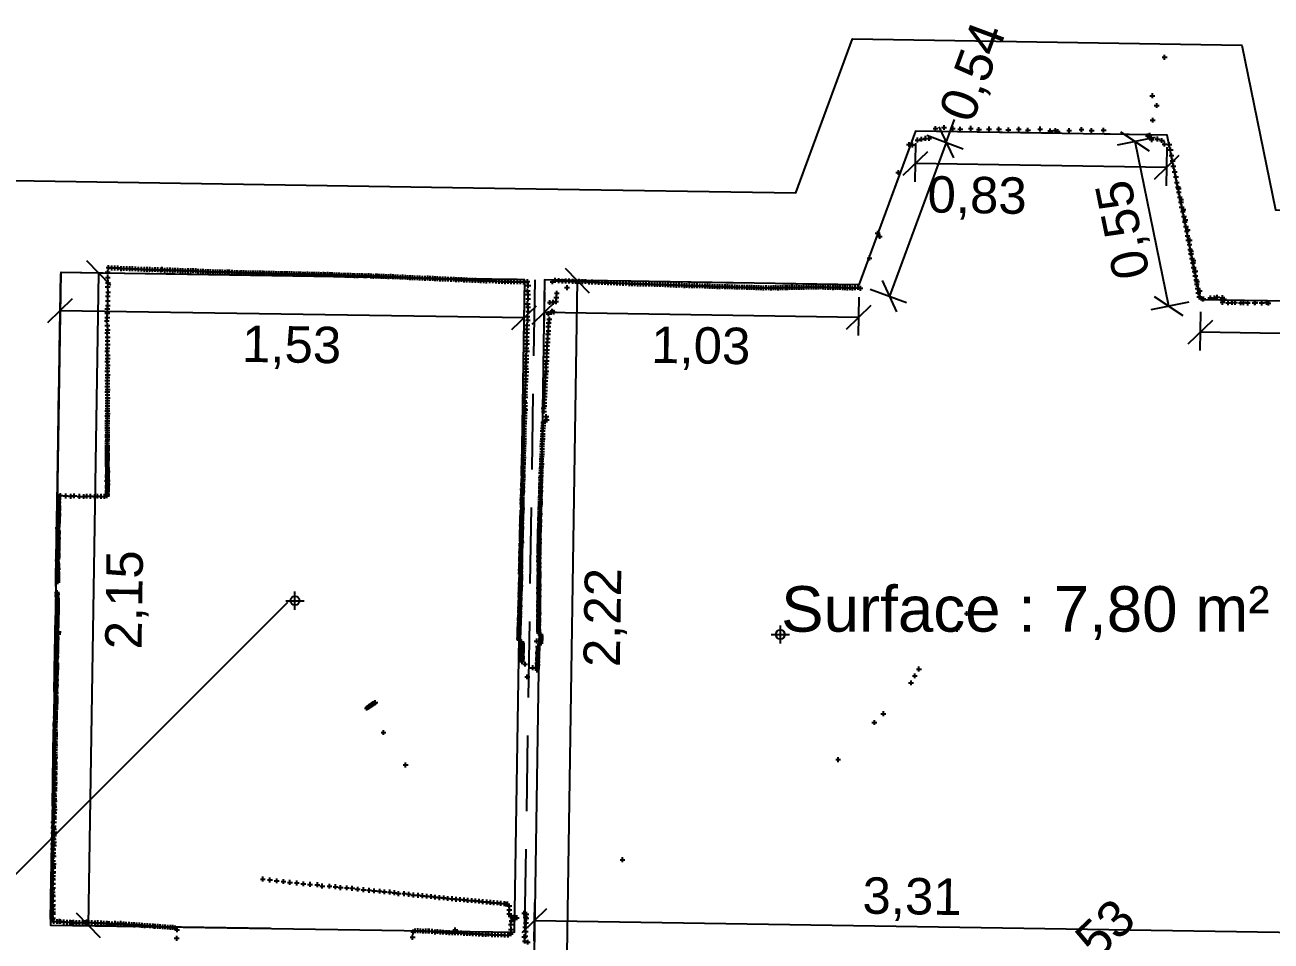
# Model space of a CAD drawing. Header units: metres. Extents: x 0.2 to 14.4, y 0 to 14.9.
# Drawn here: x 2.309 to 6.409, y 11.874 to 14.891 of the extents above; entities that cross this region are included whole.
import ezdxf
from ezdxf.enums import TextEntityAlignment as Align

# ---------------------------------------------------------------- set-up
doc = ezdxf.new("R2010")
doc.units = ezdxf.units.M
doc.header["$PDMODE"] = 2
doc.header["$PDSIZE"] = 0.008
doc.linetypes.add('DASHED', pattern=[0.375, 0.25, -0.125])
for name, color, linetype in [('A-ANNO-DIMS', 30, 'CONTINUOUS'), ('A-AREA-IDEN', 7, 'CONTINUOUS'), ('A-AREA-ONE-POLYLINE', 84, 'CONTINUOUS'), ('A-WALL-CNTR', 8, 'DASHED'), ('A-WALL-MERGED', 151, 'CONTINUOUS'), ('V-SURV-ORIG-Scan_00000_274_Salle', 143, 'CONTINUOUS'), ('V-SURV-ORIG-Scan_00000_275_Cuisi', 55, 'CONTINUOUS'), ('V-SURV-PTS-Scan_00000_272_Chamb', 177, 'CONTINUOUS'), ('V-SURV-PTS-Scan_00000_273_Buand', 127, 'CONTINUOUS'), ('V-SURV-PTS-Scan_00000_274_Salle', 143, 'CONTINUOUS'), ('V-SURV-PTS-Scan_00000_275_Cuisi', 55, 'CONTINUOUS'), ('V-SURV-PTS-Scan_00000_276_Entre', 55, 'CONTINUOUS')]:
    doc.layers.add(name, color=color, linetype=linetype)
doc.styles.get("Standard").update_dxf_attribs({"font": 'arial.ttf'})

msp = doc.modelspace()

# ---------------------------------------------------------------- linework, layer by layer
at = {"layer": 'A-ANNO-DIMS'}
for p, q in [((5.340029, 14.503929), (5.367686, 14.578996)), ((5.277026, 14.527141), (5.396329, 14.483186)), ((5.316324, 14.555291), (5.363734, 14.452567)), ((6.027899, 14.520076), (5.903321, 14.494669)), ((6.009297, 14.475459), (5.914924, 14.537859)), ((5.340029, 14.503929), (5.153529, 13.997729)), ((5.238869, 14.500974), (5.236888, 14.373847)), ((6.072711, 13.964359), (5.962111, 14.506659)), ((6.066469, 14.488074), (6.064488, 14.360947)), ((5.278441, 14.473211), (5.197204, 14.394468)), ((6.065423, 14.42094), (5.237823, 14.43384)), ((6.106041, 14.460311), (6.024804, 14.381568)), ((2.591266, 14.033196), (2.512528, 14.114439)), ((3.150178, 14.064452), (2.491904, 14.074757)), ((2.518263, 11.925257), (2.551897, 14.073817)), ((4.086747, 14.089807), (4.16549, 14.008569)), ((4.058984, 14.050235), (4.186111, 14.048252)), ((4.126119, 14.049188), (4.091544, 11.832971)), ((5.129824, 14.049091), (5.177234, 13.946367)), ((2.384325, 13.911416), (2.465568, 13.990154)), ((2.410712, 13.041478), (2.425886, 14.010778)), ((3.937263, 13.017581), (3.952437, 13.986881)), ((4.057939, 13.983102), (3.976704, 13.904357)), ((4.018366, 14.010864), (4.016388, 13.883737)), ((5.05237, 13.994774), (5.050392, 13.867647)), ((5.090526, 14.020941), (5.209829, 13.976986)), ((6.119897, 13.933159), (6.025524, 13.995559)), ((2.424946, 13.950785), (3.951498, 13.926888)), ((3.910876, 13.887519), (3.992119, 13.966257)), ((5.051326, 13.92764), (4.017322, 13.943729)), ((5.091943, 13.967012), (5.010708, 13.888267)), ((6.138499, 13.977776), (6.013921, 13.952369)), ((6.177065, 13.945774), (6.175071, 13.818647)), ((6.216635, 13.918008), (6.13539, 13.839272)), ((7.329724, 13.860542), (6.176012, 13.87864)), ((3.945469, 11.902402), (4.02671, 11.981142)), ((3.98504, 11.874637), (3.987027, 12.001764)), ((2.557632, 11.884636), (2.478894, 11.965879)), ((3.986089, 11.941772), (7.298943, 11.889981)), ((3.116544, 11.915892), (2.45827, 11.926196))]:
    msp.add_line(p, q, dxfattribs=at)
at = {"layer": 'A-AREA-IDEN'}
msp.add_line((3.173356, 12.989535), (1.938146, 11.754325), dxfattribs=at)
at = {"layer": 'A-AREA-ONE-POLYLINE'}
for points in [[(7.331404, 13.967672), (6.177693, 13.98577), (6.067093, 14.52807), (5.239493, 14.54097), (5.052993, 14.03477), (4.018989, 14.050859), (3.984415, 11.834642), (7.297268, 11.782851)], [(3.953397, 14.051883), (2.426893, 14.07577), (2.393278, 11.92716), (3.919879, 11.903371)]]:
    msp.add_lwpolyline(points, close=True, dxfattribs=at)
at = {"layer": 'A-WALL-CNTR'}
for p, q in [((5.239493, 14.54097), (5.052993, 14.03477)), ((6.067093, 14.52807), (5.239493, 14.54097)), ((6.177693, 13.98577), (6.067093, 14.52807)), ((2.358393, 9.69657), (2.426893, 14.07577)), ((5.052993, 14.03477), (2.426893, 14.07577)), ((3.986193, 14.05137), (3.951393, 11.82067)), ((7.427193, 13.96617), (6.177693, 13.98577))]:
    msp.add_line(p, q, dxfattribs=at)
at = {"layer": 'A-WALL-MERGED'}
for points in [[(10.589285, 11.829441), (10.607973, 5.700162), (7.596214, 5.903541), (7.601779, 6.262489), (6.017799, 6.287222), (6.010899, 5.842825), (1.953084, 5.906144), (2.058458, 9.703077), (2.092029, 11.849662), (2.131622, 14.380427), (3.990873, 14.351333), (4.845014, 14.338042), (5.031516, 14.844248), (6.312858, 14.824275), (6.423463, 14.281951), (7.420935, 14.266305), (9.098391, 14.362657), (9.977856, 11.838944)], [(7.331404, 13.967672), (6.177693, 13.98577), (6.067093, 14.52807), (5.239493, 14.54097), (5.052993, 14.03477), (4.018989, 14.050859), (3.984415, 11.834642), (5.816157, 11.805957), (7.297268, 11.782851)], [(3.953397, 14.051883), (2.426893, 14.07577), (2.393278, 11.92716), (3.919879, 11.903371)]]:
    msp.add_lwpolyline(points, close=True, dxfattribs=at)
at = {"layer": 'V-SURV-ORIG-Scan_00000_274_Salle'}
for p, q in [((3.197429, 12.964949), (3.197429, 13.024949)), ((3.167429, 12.994949), (3.227429, 12.994949))]:
    msp.add_line(p, q, dxfattribs=at)
msp.add_circle((3.197429, 12.994949), 0.015, dxfattribs=at)
msp.add_point((3.197429, 12.994949), dxfattribs=at)
at = {"layer": 'V-SURV-ORIG-Scan_00000_275_Cuisi'}
for p, q in [((4.76454, 12.883799), (4.82454, 12.883799)), ((4.79454, 12.853799), (4.79454, 12.913799))]:
    msp.add_line(p, q, dxfattribs=at)
msp.add_circle((4.79454, 12.883799), 0.015, dxfattribs=at)
msp.add_point((4.79454, 12.883799), dxfattribs=at)
at = {"layer": 'V-SURV-PTS-Scan_00000_272_Chamb'}
for p in [(4.092664, 14.025662), (3.992994, 12.862287), (3.961923, 12.744288)]:
    msp.add_point(p, dxfattribs=at)
at = {"layer": 'V-SURV-PTS-Scan_00000_273_Buand'}
for p in [(6.105429, 14.351836), (6.11336, 14.316025), (6.121155, 14.282419), (6.126973, 14.248509), (6.134463, 14.215565), (6.141376, 14.18243), (6.146244, 14.146149), (6.153917, 14.114649), (6.160039, 14.080078), (6.165523, 14.045712), (6.174443, 14.015314), (6.186307, 13.988808), (6.223249, 13.991349), (6.25493, 13.987314), (6.281249, 13.976688), (6.318617, 13.976461), (6.35524, 13.975816), (6.395688, 13.977277)]:
    msp.add_point(p, dxfattribs=at)
at = {"layer": 'V-SURV-PTS-Scan_00000_274_Salle'}
for p in [(2.581425, 14.076777), (2.581993, 14.058995), (2.583903, 14.091721), (2.594848, 14.090485), (2.60501, 14.090329), (2.614925, 14.090503), (2.625575, 14.088165), (2.634495, 14.088895), (2.644027, 14.08869), (2.653729, 14.08834), (2.663168, 14.088096), (2.672449, 14.087459), (2.682661, 14.086673), (2.692416, 14.086454), (2.702142, 14.085788), (2.710796, 14.085863), (2.719619, 14.085793), (2.729119, 14.08438), (2.737529, 14.085546), (2.746572, 14.0847), (2.756532, 14.083482), (2.758781, 14.084324), (2.760574, 14.085733), (2.769135, 14.082946), (2.777622, 14.083928), (2.78647, 14.083543), (2.795184, 14.082449), (2.80308, 14.08329), (2.811651, 14.082787), (2.820627, 14.081587), (2.828873, 14.081599), (2.837576, 14.081043), (2.845918, 14.081855), (2.854426, 14.08176), (2.862998, 14.081258), (2.870774, 14.081613), (2.87926, 14.079772), (2.887322, 14.079706), (2.895501, 14.079363), (2.903768, 14.078298), (2.9115, 14.077983), (2.920023, 14.078112), (2.928411, 14.077531), (2.93654, 14.077819), (2.944025, 14.077834), (2.951849, 14.077559), (2.959596, 14.077468), (2.96764, 14.076417), (2.975128, 14.077194), (2.982627, 14.077432), (2.991079, 14.076445), (2.999293, 14.075248), (3.007238, 14.075458), (3.014757, 14.07462), (3.022086, 14.075004), (3.029585, 14.075242), (3.037158, 14.074535), (3.044827, 14.074628), (3.052244, 14.074289), (3.060239, 14.073868), (3.067947, 14.073869), (3.075824, 14.073725), (3.083125, 14.073662), (3.090323, 14.074099), (3.097789, 14.07313), (3.10526, 14.072922), (3.112783, 14.072845), (3.120108, 14.072467), (3.127923, 14.07273), (3.135598, 14.071523), (3.143217, 14.072247), (3.150582, 14.071777), (3.157606, 14.071598), (3.164881, 14.07185), (3.172206, 14.071472), (3.17973, 14.071396), (3.186953, 14.071517), (3.19471, 14.070888), (3.202248, 14.071034), (3.209952, 14.070273), (3.217241, 14.070749), (3.224286, 14.069493), (3.231523, 14.069838), (3.238803, 14.070852), (3.246284, 14.070106), (3.253633, 14.069413), (3.261171, 14.069559), (3.268734, 14.06939), (3.276364, 14.069575), (3.283777, 14.068475), (3.29095, 14.069227), (3.298102, 14.068233), (3.30558, 14.069548), (3.313022, 14.068894), (3.320293, 14.068385), (3.327813, 14.067546), (3.335454, 14.067193), (3.343122, 14.067286), (3.350763, 14.066933), (3.357879, 14.066793), (3.365137, 14.066061), (3.372582, 14.066168), (3.380145, 14.065999), (3.387523, 14.065752), (3.394742, 14.065112), (3.402779, 14.065361), (3.410778, 14.065702), (3.418602, 14.065427), (3.425768, 14.064656), (3.433238, 14.064448), (3.441056, 14.065473), (3.448388, 14.063795), (3.455684, 14.06297), (3.464278, 14.064214), (3.466722, 14.064596), (3.467675, 14.06337), (3.473991, 14.063326), (3.48184, 14.062735), (3.489916, 14.062892), (3.497333, 14.062553), (3.504921, 14.062069), (3.512855, 14.062817), (3.520637, 14.061872), (3.528316, 14.061427), (3.535957, 14.061074), (3.544238, 14.060232), (3.55263, 14.060413), (3.561007, 14.060371), (3.568314, 14.059009), (3.576231, 14.058773), (3.584172, 14.058221), (3.592167, 14.0578), (3.600321, 14.057773), (3.60833, 14.057575), (3.616926, 14.056758), (3.625353, 14.056086), (3.634722, 14.057549), (3.642398, 14.056342), (3.650591, 14.056223), (2.581484, 14.027838), (2.582434, 14.042028), (3.658582, 14.05504), (3.666998, 14.054907), (3.675424, 14.054234), (3.683826, 14.053877), (3.693125, 14.054225), (3.701813, 14.053446), (3.710991, 14.053309), (3.71979, 14.053554), (3.727859, 14.052188), (3.736576, 14.051855), (3.745743, 14.052256), (3.754205, 14.05073), (3.763358, 14.050908), (3.772876, 14.05048), (3.782064, 14.049804), (3.79178, 14.049676), (3.800944, 14.049316), (3.809593, 14.048629), (3.818888, 14.048215), (3.828129, 14.04767), (3.838242, 14.048145), (3.848143, 14.048096), (3.858996, 14.046821), (3.869013, 14.046495), (3.879491, 14.046364), (3.888689, 14.04515), (3.898909, 14.045887), (3.908727, 14.04526), (3.919074, 14.045182), (3.929498, 14.04492), (3.939792, 14.044711), (3.950794, 14.044368), (3.962604, 14.045451), (3.963097, 14.015261), (3.965037, 14.033017), (2.581637, 13.997939), (2.581901, 13.982417), (2.582973, 14.010446), (3.964375, 14.002991), (3.964647, 13.988992), (2.580178, 13.955415), (2.580212, 13.941208), (2.58197, 13.967356), (3.962885, 13.972613), (3.964875, 13.96097), (3.965005, 13.947562), (2.578592, 13.91653), (2.58008, 13.927907), (2.580248, 13.901054), (3.961774, 13.902553), (3.962425, 13.930295), (3.963678, 13.91834), (2.579918, 13.876921), (2.580629, 13.850839), (2.581029, 13.862734), (2.581452, 13.886906), (3.960044, 13.863497), (3.960564, 13.851992), (3.960877, 13.888494), (3.961649, 13.877421), (2.57976, 13.816165), (2.580522, 13.826692), (2.580947, 13.838272), (3.959125, 13.826631), (3.960676, 13.816538), (3.961138, 13.840618), (2.580079, 13.782536), (2.581176, 13.792011), (2.581244, 13.802896), (2.581594, 13.770474), (3.958518, 13.802381), (3.958646, 13.791035), (3.959499, 13.78054), (2.58038, 13.750744), (2.580759, 13.7293), (2.580812, 13.761024), (2.581425, 13.739027), (3.95715, 13.767604), (3.957402, 13.736444), (3.957969, 13.757962), (3.958695, 13.748281), (2.580367, 13.70069), (2.580423, 13.719821), (2.580636, 13.709814), (2.580934, 13.690616), (3.955652, 13.704111), (3.95572, 13.693935), (3.956612, 13.72547), (3.957052, 13.716211), (2.580407, 13.682359), (2.580493, 13.673167), (2.580688, 13.654468), (2.580943, 13.663369), (3.952774, 13.653388), (3.954271, 13.682465), (3.954792, 13.673783), (3.954904, 13.646037), (3.955406, 13.66514), (2.580295, 13.620212), (2.580453, 13.628312), (2.580643, 13.645329), (2.580888, 13.63653), (2.581365, 13.611002), (3.952041, 13.622246), (3.953413, 13.626191), (3.953455, 13.613507), (3.954397, 13.636704), (3.955813, 13.62308), (2.579726, 13.571985), (2.579989, 13.564171), (2.580094, 13.579848), (2.580293, 13.604034), (2.580408, 13.587581), (2.58062, 13.595813), (3.951779, 13.569697), (3.951913, 13.578114), (3.952231, 13.586608), (3.953063, 13.595427), (3.953225, 13.60429), (2.580288, 13.534441), (2.580291, 13.556265), (2.580375, 13.541426), (2.580608, 13.548581), (2.58071, 13.52702), (3.951046, 13.528024), (3.951311, 13.536387), (3.951618, 13.553127), (3.951775, 13.545051), (3.95183, 13.561359), (2.57957, 13.485283), (2.579706, 13.520407), (2.579721, 13.512923), (2.580207, 13.505094), (2.580265, 13.498279), (2.580323, 13.491464), (3.950145, 13.489319), (3.95042, 13.497143), (3.950734, 13.504876), (3.95098, 13.519962), (3.951562, 13.512934), (2.579655, 13.452206), (2.579674, 13.445483), (2.580049, 13.465401), (2.580238, 13.458532), (2.580362, 13.478018), (2.580434, 13.471426), (3.948568, 13.444248), (3.948786, 13.45118), (3.948992, 13.474066), (3.949561, 13.459108), (3.949607, 13.4816), (3.949875, 13.46684), (2.579513, 13.439444), (2.579986, 13.402623), (2.580279, 13.408609), (2.580464, 13.432572), (2.580773, 13.426188), (2.580805, 13.414042), (2.581044, 13.419897), (3.94739, 13.415957), (3.947787, 13.429914), (3.947922, 13.40956), (3.947967, 13.436938), (3.948068, 13.423084), (3.948427, 13.402716), (2.579096, 13.390087), (2.579852, 13.373145), (2.579993, 13.390792), (2.580021, 13.367353), (2.580674, 13.361441), (2.580689, 13.39608), (2.580773, 13.384065), (2.580981, 13.378181), (2.581215, 13.390983), (3.945767, 13.361748), (3.946055, 13.374681), (3.946429, 13.381244), (3.947317, 13.388134), (3.947392, 13.368949), (3.947957, 13.395352), (2.419418, 13.325307), (2.419518, 13.3374), (2.420043, 13.318948), (2.420575, 13.33079), (2.426193, 13.340872), (2.443074, 13.339974), (2.459719, 13.338867), (2.47149, 13.340043), (2.488421, 13.338514), (2.50243, 13.338247), (2.512494, 13.339353), (2.525058, 13.33891), (2.539403, 13.337591), (2.547657, 13.339125), (2.560338, 13.338406), (2.571184, 13.33843), (2.578822, 13.340139), (2.579781, 13.350967), (2.580382, 13.344924), (2.580385, 13.356216), (3.944733, 13.327981), (3.945124, 13.322175), (3.945222, 13.341976), (3.945252, 13.334715), (3.94627, 13.349259), (3.946775, 13.355769), (2.419456, 13.287976), (2.419552, 13.312661), (2.419872, 13.281855), (2.419988, 13.299817), (2.419993, 13.306225), (2.42001, 13.293856), (3.943728, 13.279245), (3.944219, 13.285532), (3.944724, 13.292042), (3.944778, 13.316058), (3.945047, 13.304121), (3.945116, 13.310121), (3.945938, 13.298418), (2.418422, 13.246501), (2.418498, 13.24067), (2.419053, 13.270435), (2.419222, 13.264643), (2.419361, 13.258406), (2.419423, 13.252352), (2.419895, 13.275893), (3.942279, 13.243891), (3.943033, 13.255718), (3.943273, 13.261573), (3.943347, 13.250096), (3.943382, 13.238712), (3.943551, 13.267336), (3.943553, 13.272982), (2.416594, 13.235414), (2.417471, 13.229488), (2.418397, 13.2124), (2.418512, 13.206477), (2.418889, 13.200449), (2.418964, 13.223388), (2.419408, 13.217713), (3.94191, 13.198788), (3.942152, 13.226467), (3.942241, 13.215213), (3.942253, 13.20979), (3.942321, 13.220675), (3.94245, 13.204445), (3.943221, 13.232672), (2.417394, 13.155956), (2.417803, 13.161666), (2.417808, 13.189135), (2.418083, 13.183606), (2.418091, 13.16689), (2.418132, 13.172444), (2.418435, 13.177892), (2.418465, 13.194516), (3.940259, 13.154664), (3.940521, 13.165088), (3.940785, 13.160097), (3.94105, 13.181814), (3.941141, 13.176207), (3.941599, 13.170755), (3.94246, 13.193375), (3.943564, 13.188196), (2.415011, 13.128459), (2.416136, 13.122203), (2.416915, 13.133714), (2.417211, 13.116577), (2.417638, 13.144334), (2.417742, 13.13895), (2.418008, 13.150136), (3.939598, 13.116929), (3.940087, 13.138632), (3.940335, 13.127771), (3.940415, 13.133233), (3.940439, 13.122387), (3.940521, 13.144026), (3.94064, 13.149396), (2.416155, 13.094418), (2.416628, 13.089189), (2.416789, 13.10576), (2.417014, 13.111392), (2.417099, 13.078315), (2.41731, 13.083724), (2.417388, 13.073008), (2.417588, 13.100018), (3.939127, 13.096211), (3.939258, 13.085627), (3.93985, 13.10683), (3.939862, 13.111938), (3.939876, 13.10163), (3.940022, 13.091269), (3.940438, 13.074617), (3.940688, 13.079934), (2.416954, 13.057083), (2.417007, 13.067745), (2.417257, 13.062531), (3.938616, 13.038346), (3.938964, 13.039579), (3.939207, 13.049018), (3.939242, 13.034811), (3.939312, 13.054165), (3.939416, 13.059312), (3.939826, 13.04396), (3.940098, 13.064377), (3.94028, 13.06934), (2.414116, 13.011914), (2.414796, 13.021864), (2.415244, 13.00642), (2.415467, 13.016936), (2.41549, 12.989913), (2.415871, 12.995177), (2.415965, 13.000862), (3.937333, 12.994377), (3.937487, 13.009425), (3.938036, 13.019427), (3.938261, 13.014529), (3.93829, 13.004444), (3.9385, 12.999322), (3.938665, 13.024361), (3.938914, 13.029678), (2.415333, 12.984635), (2.415421, 12.95232), (2.415423, 12.957966), (2.415464, 12.96352), (2.415568, 12.968667), (2.415726, 12.973945), (2.415883, 12.979223), (3.93631, 12.962895), (3.93699, 12.972845), (3.937113, 12.957914), (3.937162, 12.988876), (3.937192, 12.952845), (3.937215, 12.967946), (3.937461, 12.983032), (3.937619, 12.977779), (2.414493, 12.908284), (2.414495, 12.924461), (2.414507, 12.919038), (2.414718, 12.913916), (2.414836, 12.929817), (2.415129, 12.946334), (2.415139, 12.935264), (2.415166, 12.940595), (2.41519, 12.947988), (3.935086, 12.912111), (3.935411, 12.922128), (3.935675, 12.917137), (3.935684, 12.932014), (3.935933, 12.937331), (3.936156, 12.947848), (3.936394, 12.926995), (3.936668, 12.942527), (2.413085, 12.902369), (2.413874, 12.878926), (2.41416, 12.896743), (2.414202, 12.873528), (2.414267, 12.868236), (2.419225, 12.885531), (2.419836, 12.892303), (3.933673, 12.871019), (3.933999, 12.881036), (3.934001, 12.876151), (3.934496, 12.886023), (3.934627, 12.907032), (3.934654, 12.891301), (3.93493, 12.901948), (3.934942, 12.896525), (2.413294, 12.828415), (2.41341, 12.856908), (2.41348, 12.834139), (2.413521, 12.839693), (2.41367, 12.851156), (2.413964, 12.862788), (2.414008, 12.845219), (3.93517, 12.86568), (3.943279, 12.859337), (3.945558, 12.831856), (3.945585, 12.837187), (3.945638, 12.826787), (3.946006, 12.848004), (3.946019, 12.842581), (3.946139, 12.853598), (2.411228, 12.793235), (2.411903, 12.7996), (2.412841, 12.805859), (2.413029, 12.817229), (2.413133, 12.811845), (2.413331, 12.788261), (2.413661, 12.822925), (3.944861, 12.79986), (3.945135, 12.79433), (3.945192, 12.816284), (3.945257, 12.821523), (3.945466, 12.810755), (3.94561, 12.805279), (3.9551, 12.786166), (2.411535, 12.74679), (2.412243, 12.764893), (2.41274, 12.75935), (2.412802, 12.753296), (2.413129, 12.776667), (2.413166, 12.770929), (2.413368, 12.782523), (3.979661, 12.774291), (2.410601, 12.704053), (2.411169, 12.710156), (2.411452, 12.740566), (2.411668, 12.728498), (2.411914, 12.722522), (2.412068, 12.716507), (2.412566, 12.734849), (2.410648, 12.697777), (2.410725, 12.684238), (2.411287, 12.691641), (2.411297, 12.677749), (2.411339, 12.665064), (2.411529, 12.67155), (2.40944, 12.6318), (2.409551, 12.625116), (2.409907, 12.651757), (2.410376, 12.645767), (2.410817, 12.639331), (2.411333, 12.658657), (3.434306, 12.64105), (3.436956, 12.643256), (3.439826, 12.644686), (3.441831, 12.646619), (3.444269, 12.648301), (3.446614, 12.649944), (3.448921, 12.651679), (3.451305, 12.65323), (3.453612, 12.654964), (3.456336, 12.656225), (3.458944, 12.657761), (3.461604, 12.659429), (2.407999, 12.590262), (2.408071, 12.58367), (2.408746, 12.611097), (2.409283, 12.597753), (2.409464, 12.618131), (2.409778, 12.604802), (2.408251, 12.569632), (2.408682, 12.577088), (2.408886, 12.562735), (2.409177, 12.555367), (2.40929, 12.540975), (2.40959, 12.548485), (3.488861, 12.561298), (2.408069, 12.533077), (2.408374, 12.525932), (2.408565, 12.503648), (2.408671, 12.511618), (2.408971, 12.519127), (2.406181, 12.470505), (2.407815, 12.495406), (2.407908, 12.463852), (2.40867, 12.487733), (2.40887, 12.480326), (2.407391, 12.431172), (2.407572, 12.42278), (2.407776, 12.44002), (2.407934, 12.448121), (2.408171, 12.456038), (3.561703, 12.454208), (2.406605, 12.378836), (2.407043, 12.387816), (2.407116, 12.405109), (2.407541, 12.413865), (2.407719, 12.397004), (2.405292, 12.360368), (2.405627, 12.335431), (2.405746, 12.351332), (2.406398, 12.342596), (2.406878, 12.370484), (2.407277, 12.334609), (2.404943, 12.324719), (2.405872, 12.316101), (2.406025, 12.296732), (2.406918, 12.307206), (2.403273, 12.252902), (2.404697, 12.285749), (2.405059, 12.266142), (2.405403, 12.277144), (2.404708, 12.243086), (2.404786, 12.22184), (2.405604, 12.23326), (2.403049, 12.176377), (2.403556, 12.209596), (2.404438, 12.199546), (2.404608, 12.18887), (2.401695, 12.139), (2.403109, 12.164677), (2.403828, 12.153473), (2.401788, 12.089208), (2.402221, 12.10231), (2.40309, 12.115923), (2.403441, 12.128448), (2.401134, 12.050173), (2.401791, 12.076616), (2.402046, 12.064455), (2.400311, 12.035169), (2.40084, 12.006948), (2.401575, 12.022675), (2.401087, 11.993265), (2.402018, 11.979762), (2.399861, 11.947365), (2.401099, 11.963957), (2.404296, 11.938926), (2.415181, 11.938859), (2.426552, 11.938671), (2.436919, 11.937517), (2.447946, 11.936858), (2.458186, 11.936518), (2.46865, 11.936164), (2.478295, 11.934921), (2.488801, 11.935236), (2.498992, 11.935527), (2.508534, 11.934783), (2.519409, 11.935255), (2.529664, 11.935138), (2.539691, 11.934274), (2.548957, 11.933414), (2.559322, 11.934321), (2.568496, 11.933421), (2.578081, 11.933347), (2.586596, 11.931953), (2.595522, 11.931383), (2.605993, 11.932552), (2.614887, 11.930774), (2.624841, 11.930856), (2.633941, 11.930903), (2.642576, 11.929993), (2.651502, 11.929423), (2.66035, 11.929038), (2.668816, 11.928274), (2.677363, 11.928087), (2.686435, 11.927687), (2.695187, 11.926501), (2.703925, 11.925092), (2.712554, 11.925482), (2.720874, 11.924548), (2.729514, 11.9244), (2.737756, 11.92365), (3.907882, 11.929051), (3.909021, 11.957434), (3.910359, 11.941171), (2.745761, 11.922691), (2.753954, 11.922571), (2.762313, 11.921545), (2.770953, 11.921397), (2.779205, 11.920108), (2.787448, 11.919358), (2.795839, 11.919539), (2.803671, 11.917964), (2.808555, 11.88355), (2.809825, 11.91188), (3.584602, 11.886856), (3.586449, 11.904573), (3.593454, 11.908294), (3.601714, 11.908529), (3.610024, 11.908133), (3.619446, 11.906904), (3.628259, 11.907372), (3.636374, 11.907437), (3.639013, 11.907358), (3.648909, 11.906547), (3.658721, 11.904397), (3.666829, 11.905762), (3.676407, 11.904165), (3.685308, 11.903911), (3.695545, 11.902809), (3.705926, 11.901878), (3.715536, 11.901489), (3.725072, 11.902045), (3.734575, 11.901394), (3.743874, 11.901741), (3.754082, 11.900194), (3.764056, 11.899199), (3.773248, 11.899284), (3.783223, 11.898289), (3.793516, 11.89808), (3.803902, 11.89791), (3.815279, 11.896422), (3.825218, 11.896281), (3.834598, 11.897206), (3.846117, 11.895127), (3.856123, 11.895339), (3.866417, 11.89513), (3.876618, 11.894883), (3.888052, 11.894287), (3.899224, 11.893798), (3.907847, 11.898312), (3.908575, 11.912516)]:
    msp.add_point(p, dxfattribs=at)
at = {"layer": 'V-SURV-PTS-Scan_00000_275_Cuisi'}
for p in [(6.059041, 14.784065), (6.018787, 14.657418), (6.032925, 14.625234), (5.305212, 14.549492), (5.333008, 14.552724), (5.361812, 14.549257), (5.421311, 14.550126), (5.481114, 14.547795), (6.019781, 14.577019), (5.246256, 14.511523), (5.259453, 14.514339), (5.272149, 14.517053), (5.283949, 14.517167), (5.386515, 14.546986), (5.447916, 14.546457), (5.513815, 14.547233), (5.544817, 14.545069), (5.579015, 14.547109), (5.609318, 14.544144), (5.649514, 14.54769), (5.682822, 14.541429), (5.69952, 14.542548), (5.707123, 14.539857), (5.74492, 14.543201), (5.785316, 14.546147), (5.81872, 14.542786), (5.858319, 14.543932), (6.00374, 14.5255), (6.009344, 14.522307), (6.009939, 14.526908), (6.016555, 14.512915), (6.035753, 14.514737), (6.050158, 14.509854), (5.217873, 14.49669), (5.229874, 14.495504), (6.058471, 14.498464), (6.074274, 14.496382), (6.078594, 14.479287), (6.081416, 14.46029), (6.085136, 14.443095), (6.087656, 14.425097), (5.18278, 14.40455), (6.092177, 14.407403), (6.096097, 14.390007), (6.099318, 14.372111), (6.102636, 14.356115), (6.105855, 14.339718), (6.108974, 14.323322), (6.112493, 14.307326), (6.115312, 14.291029), (6.118929, 14.275833), (6.122648, 14.259438), (6.125368, 14.242541), (6.128986, 14.226845), (5.114911, 14.204471), (5.121924, 14.193879), (6.131903, 14.211948), (6.134321, 14.196751), (6.137038, 14.181554), (6.140555, 14.167358), (6.142873, 14.151761), (5.087705, 14.123139), (6.14549, 14.137064), (6.148707, 14.121968), (6.152024, 14.107472), (6.154442, 14.091974), (6.157358, 14.078278), (6.159974, 14.064581), (4.045196, 14.044632), (4.05339, 14.049542), (4.065291, 14.048456), (4.077593, 14.04697), (4.088692, 14.047483), (4.099993, 14.047296), (4.111794, 14.046309), (4.121893, 14.046721), (4.132394, 14.046533), (4.143595, 14.045346), (4.153894, 14.045758), (4.165297, 14.043871), (4.174996, 14.044382), (4.186397, 14.043496), (4.197398, 14.042809), (4.207798, 14.042821), (4.217598, 14.042432), (4.227699, 14.041844), (4.2377, 14.041355), (4.2476, 14.041267), (4.2574, 14.040778), (4.267101, 14.040389), (4.277401, 14.040101), (4.287, 14.040712), (4.297702, 14.039025), (4.306903, 14.038735), (4.315903, 14.038846), (4.325504, 14.037957), (4.334604, 14.037967), (4.344004, 14.037578), (4.353004, 14.037689), (4.362604, 14.0376), (4.371904, 14.03741), (4.381806, 14.036222), (4.390505, 14.036332), (4.399106, 14.036242), (4.407906, 14.035952), (4.416706, 14.035662), (4.425907, 14.034873), (4.434708, 14.034083), (4.443708, 14.034494), (4.453009, 14.033304), (4.461809, 14.033615), (4.470208, 14.033824), (4.47881, 14.032234), (4.48701, 14.032844), (4.49551, 14.032354), (4.504211, 14.031564), (4.51231, 14.032373), (4.521211, 14.031883), (4.529811, 14.031493), (4.538311, 14.031803), (4.546712, 14.030913), (4.554512, 14.031122), (4.562913, 14.030032), (4.571214, 14.029341), (4.579514, 14.029251), (4.587614, 14.02886), (4.595914, 14.02917), (4.604114, 14.029479), (4.612614, 14.028789), (4.620714, 14.028899), (4.628515, 14.028408), (4.636415, 14.028217), (4.644416, 14.027726), (4.652616, 14.027036), (4.660416, 14.027145), (4.668516, 14.027054), (4.676716, 14.027263), (4.684917, 14.026673), (4.693017, 14.026882), (4.700717, 14.026491), (4.708418, 14.026), (4.716218, 14.025609), (4.724218, 14.025318), (4.731919, 14.024927), (4.739519, 14.024736), (4.747818, 14.025446), (4.756119, 14.024855), (4.764119, 14.024665), (4.771618, 14.025473), (4.779318, 14.025882), (4.787119, 14.024791), (4.794918, 14.0254), (4.802618, 14.025709), (4.811018, 14.025619), (4.813318, 14.025922), (4.818018, 14.025727), (4.825518, 14.026136), (4.833717, 14.026445), (4.841318, 14.025954), (4.848917, 14.026563), (4.856618, 14.025972), (4.864417, 14.026281), (4.872317, 14.02679), (4.880116, 14.027499), (4.888416, 14.027809), (4.896516, 14.027718), (4.904716, 14.027527), (4.912516, 14.027737), (4.920016, 14.027445), (4.927915, 14.028354), (4.935716, 14.027663), (4.943617, 14.026972), (4.951517, 14.026982), (4.959817, 14.026391), (4.967918, 14.025801), (4.976217, 14.02641), (4.984217, 14.026819), (4.991818, 14.025928), (4.999718, 14.025737), (5.007519, 14.024946), (5.01562, 14.024556), (5.023719, 14.024965), (5.03192, 14.024075), (5.040818, 14.025485), (5.050318, 14.025896), (5.057921, 14.023505), (6.16289, 14.050884), (6.165006, 14.036687), (6.167922, 14.02279), (4.035874, 13.976821), (4.046973, 13.977434), (4.056571, 13.979745), (4.057555, 13.993747), (4.058939, 14.007548), (6.169938, 14.008892), (6.173354, 13.995096), (6.185062, 13.98851), (6.209358, 13.991838), (6.232255, 13.994465), (6.249157, 13.992584), (6.249775, 13.977385), (6.267777, 13.975606), (6.290676, 13.976932), (6.310077, 13.975555), (6.332577, 13.975381), (6.357376, 13.976809), (6.378478, 13.975134), (6.400478, 13.974559), (4.032217, 13.939717), (4.040213, 13.943626), (4.044107, 13.948231), (4.049711, 13.944737), (4.031466, 13.897316), (4.032451, 13.910117), (4.034738, 13.92142), (4.029511, 13.858514), (4.029995, 13.872115), (4.031582, 13.883616), (4.02724, 13.833711), (4.027255, 13.820911), (4.028726, 13.845813), (4.024207, 13.775308), (4.025782, 13.79751), (4.025968, 13.80971), (4.026297, 13.78471), (4.022161, 13.729305), (4.022547, 13.741006), (4.02372, 13.764207), (4.024936, 13.750509), (4.020009, 13.687503), (4.020097, 13.698203), (4.020885, 13.708404), (4.021573, 13.718705), (4.018444, 13.657501), (4.018757, 13.646401), (4.019032, 13.667802), (4.019821, 13.677203), (4.015978, 13.628398), (4.01679, 13.617799), (4.017668, 13.6366), (4.014031, 13.582196), (4.014443, 13.572196), (4.020927, 13.585304), (4.024309, 13.601208), (4.025822, 13.59031), (4.012294, 13.527794), (4.012663, 13.554594), (4.012684, 13.536494), (4.013174, 13.544895), (4.013653, 13.563395), (4.010322, 13.503791), (4.010642, 13.486192), (4.010832, 13.494792), (4.010913, 13.511692), (4.011403, 13.519793), (4.00857, 13.462489), (4.008879, 13.45399), (4.008989, 13.44599), (4.009961, 13.469691), (4.010452, 13.477792), (4.006241, 13.400487), (4.007024, 13.415988), (4.007533, 13.407688), (4.007606, 13.431388), (4.007615, 13.423688), (4.008598, 13.438389), (4.005367, 13.378586), (4.005583, 13.364186), (4.005976, 13.370986), (4.006459, 13.385387), (4.00665, 13.392787), (4.004417, 13.335385), (4.004825, 13.328085), (4.004934, 13.320985), (4.005209, 13.342285), (4.0055, 13.349586), (4.005792, 13.356886), (4.003164, 13.294883), (4.003256, 13.301483), (4.003272, 13.287783), (4.00358, 13.280684), (4.004349, 13.307584), (4.005042, 13.314085), (4.001918, 13.248282), (4.001932, 13.235782), (4.002295, 13.267682), (4.002325, 13.241882), (4.002803, 13.260883), (4.002988, 13.273983), (4.003011, 13.254283), (4.000862, 13.20998), (4.000969, 13.20368), (4.001055, 13.216081), (4.00144, 13.229381), (4.001677, 13.197381), (4.001747, 13.222581), (3.99982, 13.160279), (4.000197, 13.17978), (4.000212, 13.16688), (4.000405, 13.17328), (4.000884, 13.19138), (4.000918, 13.16188), (4.001291, 13.185081), (3.999641, 13.142079), (3.999661, 13.124779), (3.999954, 13.130179), (4.000348, 13.13598), (4.000527, 13.15368), (4.000768, 13.11828), (4.001134, 13.147681), (3.999875, 13.112279), (3.999895, 13.094979), (4.000089, 13.100479), (4.000315, 13.07768), (4.000522, 13.07198), (4.000809, 13.08318), (4.000982, 13.10598), (4.001003, 13.08868), (3.999562, 13.037679), (3.999828, 13.066479), (3.999842, 13.054679), (3.999935, 13.060479), (4.000155, 13.043179), (4.000368, 13.03198), (4.000749, 13.04878), (3.999381, 13.021279), (3.999413, 12.992879), (3.999874, 13.026679), (3.999907, 12.998479), (3.999987, 13.015479), (4, 13.004279), (4.000194, 13.009779), (3.999345, 12.965778), (3.999432, 12.976479), (3.999451, 12.960079), (3.999464, 12.948879), (3.999626, 12.981879), (3.999839, 12.971179), (4.00002, 12.987379), (4.000158, 12.954479), (3.998596, 12.921878), (3.998871, 12.943278), (3.999008, 12.910778), (3.999102, 12.916478), (3.99919, 12.927078), (3.999383, 12.932478), (3.999677, 12.937879), (3.999015, 12.905278), (3.999128, 12.894178), (3.999322, 12.899478), (3.999834, 12.888679), (4.00654, 12.883387), (4.007058, 12.867587), (4.007452, 12.872888), (4.007746, 12.878088), (3.996504, 12.828275), (3.997285, 12.844676), (3.997691, 12.839276), (3.997698, 12.833776), (4.002178, 12.850382), (4.006171, 12.856386), (4.006565, 12.861987), (3.995149, 12.789173), (3.995437, 12.800074), (3.99613, 12.806075), (3.99621, 12.822875), (3.996423, 12.811875), (3.996443, 12.794775), (3.996616, 12.817575), (3.994275, 12.766972), (3.995262, 12.778074), (3.995468, 12.772574), (3.995956, 12.783674), (2.40773, 12.459335), (2.40821, 12.477036), (2.407651, 12.441335), (2.40797, 12.425035), (2.406709, 12.390834), (2.40709, 12.408034), (2.404449, 12.356631), (2.405368, 12.340232), (2.405529, 12.373633), (2.404312, 12.302131), (2.404489, 12.322331), (2.402554, 12.265629), (2.404534, 12.283031), (2.401616, 12.212828), (2.402095, 12.230529), (2.402175, 12.248229), (2.401436, 12.195528), (2.401456, 12.178228), (2.400879, 12.157627), (2.401402, 12.138528), (2.401048, 12.098827), (2.401119, 12.123827), (2.402724, 12.118829), (2.400269, 12.080626), (2.401189, 12.062627), (3.091671, 12.078627), (3.115175, 12.075654), (3.137578, 12.07268), (3.159881, 12.070406), (3.181084, 12.06763), (3.203586, 12.065856), (3.22509, 12.062681), (3.247192, 12.061007), (3.271293, 12.059835), (3.287398, 12.055453), (3.310899, 12.055381), (3.330701, 12.053504), (3.347604, 12.050323), (3.368005, 12.049547), (3.386207, 12.048168), (2.399411, 12.043725), (2.399932, 12.025726), (2.401352, 12.008427), (3.40391, 12.045188), (3.423312, 12.043511), (3.441814, 12.041732), (3.458416, 12.039951), (3.476218, 12.038772), (3.492121, 12.036391), (3.509821, 12.035711), (3.525124, 12.033729), (3.538227, 12.030644), (3.556627, 12.030565), (3.57193, 12.028383), (3.587233, 12.026001), (3.602933, 12.025319), (3.617135, 12.023735), (3.631737, 12.022352), (3.646139, 12.020969), (3.659241, 12.018884), (3.672642, 12.0176), (3.686944, 12.016616), (3.700446, 12.014632), (3.715247, 12.014049), (3.727849, 12.011863), (3.74115, 12.011379), (3.754451, 12.010194), (3.766353, 12.008408), (3.779554, 12.008023), (3.791555, 12.006937), (3.803856, 12.005651), (2.400675, 11.988827), (2.401397, 11.969528), (3.816158, 12.004066), (3.828259, 12.00318), (3.840361, 12.001794), (3.852062, 12.000707), (3.864163, 12.000221), (3.874565, 11.998433), (3.886565, 11.997847), (3.896367, 11.996459), (3.902774, 11.990566), (3.902989, 11.977566), (3.951602, 11.966222), (2.401421, 11.949328), (2.422332, 11.939552), (2.463636, 11.9358), (2.512135, 11.937056), (2.549337, 11.934899), (2.582042, 11.931437), (2.62424, 11.933086), (2.670047, 11.926639), (2.703449, 11.925077), (3.902804, 11.964566), (3.907514, 11.956271), (3.916018, 11.952481), (3.927019, 11.951294), (3.957738, 11.93493), (3.959222, 11.949431), (3.959406, 11.962532), (2.735652, 11.922815), (3.95619, 11.890328), (3.956772, 11.905728), (3.957355, 11.920429), (3.954309, 11.874226), (3.963313, 11.870736)]:
    msp.add_point(p, dxfattribs=at)
at = {"layer": 'V-SURV-PTS-Scan_00000_276_Entre'}
for p in [(5.40792, 12.952985), (5.421259, 12.971823), (5.376548, 12.900752), (5.23713, 12.747439), (5.250633, 12.770028), (5.22448, 12.724438), (5.133624, 12.622939), (5.103865, 12.593993), (4.984559, 12.471909), (4.275349, 12.142431), (3.891873, 11.995925), (3.955854, 11.952679), (3.724923, 11.911353), (3.952349, 11.888919), (3.954775, 11.920631)]:
    msp.add_point(p, dxfattribs=at)

# ---------------------------------------------------------------- texts
at = {"layer": 'A-ANNO-DIMS'}
for s, rotation, p in [('0,54', 69.7746, (5.425766, 14.736637)), ('0,83', -0.893, (5.44209, 14.330644)), ('0,55', 101.5272, (5.919428, 14.215526)), ('1,53', -0.8968, (3.186657, 13.838849)), ('1,03', -0.8915, (4.532768, 13.835697)), ('2,15', 89.1032, (2.635068, 12.997972)), ('2,22', 89.1062, (4.208819, 12.939519)), ('3,31', -0.8957, (5.22813, 12.022367)), ('0,53', 43.4403, (5.811667, 11.868017))]:
    msp.add_text(s, height=0.12, rotation=rotation, dxfattribs=at).set_placement(p, align=Align.MIDDLE_CENTER)
at = {"layer": 'A-AREA-IDEN'}
msp.add_text('Surface : 7,80 m²', height=0.15, dxfattribs=at).set_placement((5.6005, 12.96798), align=Align.MIDDLE_CENTER)

doc.saveas('drawing.dxf')
